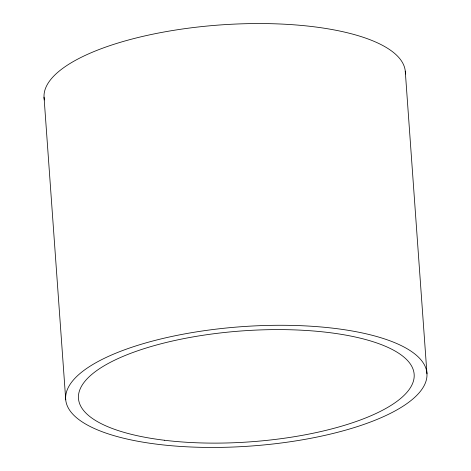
<?xml version="1.0" encoding="UTF-8"?>
<svg xmlns="http://www.w3.org/2000/svg" width="471" height="471" viewBox="0 0 471 471"><rect width="100%" height="100%" fill="white"/><g stroke="black" fill="none" stroke-linecap="round" stroke-linejoin="round"><path stroke-width="0.71" d="M405.266 71.18L426.967 373.844A181.088 59.852 -4.1 0 1 158.568 444.4A181.088 59.852 -4.1 0 1 153.405 340.839A181.088 59.852 -4.1 0 1 426.967 373.844M44.033 97.156L65.734 399.82M44.374 99.958A181.088 59.852 -4.1 0 1 220.287 24.945A181.088 59.852 -4.1 0 1 405.343 74.006M164.279 440.232A168.271 55.613 -4.1 0 0 414.186 374.922A168.271 55.613 -4.1 0 0 160.481 343.936A168.271 55.613 -4.1 0 0 164.279 440.232"/></g></svg>
